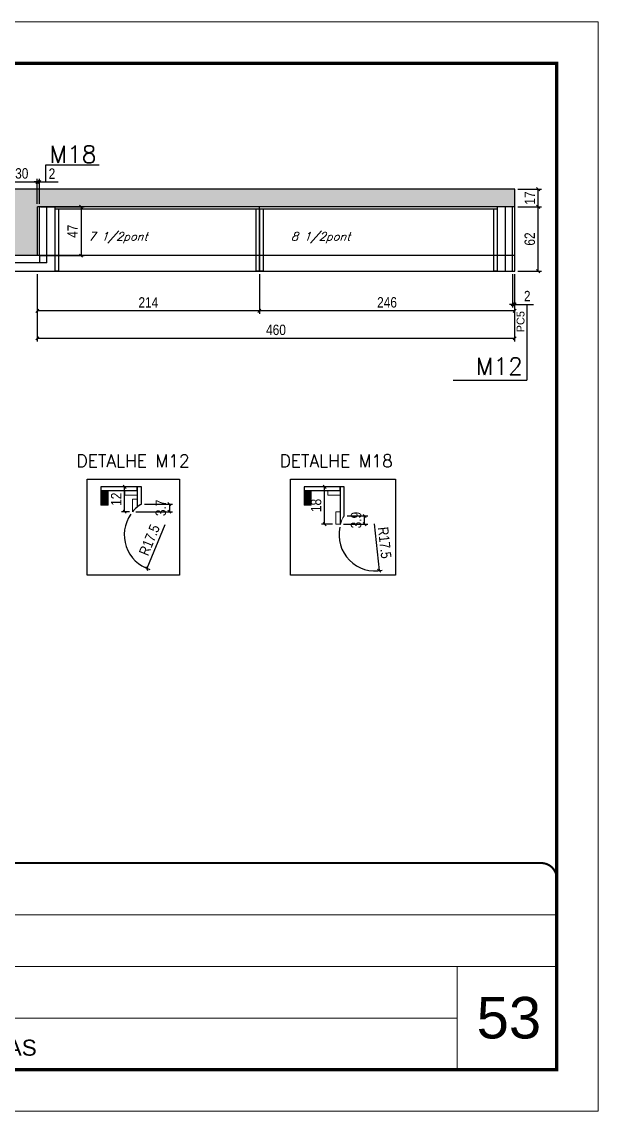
# Model space of a CAD drawing. Extents: x -3394 to 16474, y -5031 to 14397.
# Drawn here: x 5202 to 5757, y -1585 to -535 of the extents above; entities that cross this region are included whole.
import ezdxf

# ---------------------------------------------------------------- set-up
doc = ezdxf.new("R2010")
doc.units = 0
doc.linetypes.add('CONTINUO', pattern=[0])
doc.linetypes.add('DASHED', pattern=[0.75, 0.5, -0.25])
doc.layers.get('0').update_dxf_attribs({"linetype": 'CONTINUOUS'})
doc.layers.get('Defpoints').update_dxf_attribs({"linetype": 'CONTINUOUS'})
for name, color, linetype, lineweight in [('00 - Cota Viga Vertical', 1, 'CONTINUOUS', 13), ('CARIMBO', 255, 'CONTINUOUS', 9), ('Folhas', 255, 'CONTINUOUS', 9), ('Madeira', 126, 'CONTINUOUS', 18), ('Sarr 2.2x7', 40, 'CONTINUOUS', 9), ('SARRAFO DE PRESSAO', 251, 'DASHED', 9)]:
    doc.layers.add(name, color=color, linetype=linetype, lineweight=lineweight)
for name, color, linetype in [('5', 5, 'CONTINUOUS'), ('COTA', 241, 'CONTINUOUS'), ('NOMENCLATURA', 7, 'CONTINUOUS'), ('Painéis', 200, 'CONTINUOUS'), ('SARR_2.2x7', 40, 'CONTINUOUS'), ('SARR_3.5x7', 81, 'CONTINUOUS'), ('texto', 7, 'CONTINUOUS')]:
    doc.layers.add(name, color=color, linetype=linetype)
doc.styles.add('ARIAL', font='arial.ttf')
doc.styles.add('COTA TECNICA', font='techl___.ttf', dxfattribs={"height": 10})
doc.styles.add('ROMANS', font='romans.shx')
doc.styles.get("Standard").update_dxf_attribs({"font": 'ROMANS.SHX'})
doc.dimstyles.new('PAINEL', dxfattribs={"dimtxt": 10, "dimasz": 3, "dimexe": 3, "dimexo": 3, "dimgap": 3, "dimtad": 1, "dimdec": 1, "dimzin": 12, "dimdsep": 46, "dimtxsty": 'COTA TECNICA', "dimblk1": 'OBLIQUE', "dimblk2": 'OBLIQUE', "dimsah": 1, "dimcen": 0.9, "dimclrd": 4, "dimclre": 4, "dimclrt": 240, "dimadec": 1, "dimazin": 3, "dimtfac": 1, "dimtdec": 1, "dimtmove": 0, "dimatfit": 3, "dimfxl": 1, "dimtolj": 1, "dimtzin": 12, "dimarcsym": 0})

# ---------------------------------------------------------------- blocks, each defined once
blk = doc.blocks.new('9999999999')
at = {"color": 30, "linetype": 'CONTINUO'}
for p, q in [((98564.6, 34379.6), (99584, 34379.6)), ((98564.6, 34329.8), (99488, 34329.8)), ((99584, 34329.8), (99488, 34329.8)), ((99488, 34329.8), (99488, 34230.2)), ((98564.6, 34280), (99488, 34280))]:
    blk.add_line(p, q, dxfattribs=at)
at = {"color": 30, "linetype": 'CONTINUO', "const_width": 2}
blk.add_lwpolyline([(99584, 34230.2), (99584, 34414.4, 0.414214), (99569, 34429.4), (98229, 34429.4, 0.414214), (98214, 34414.4), (98214, 34245.2, 0.414214), (98229, 34230.2), (99584, 34230.2)], format="xyb", dxfattribs=at)
at = {"layer": 'Folhas'}
blk.add_lwpolyline([(98139, 34190.2), (99624, 34190.2), (99624, 35240.2), (98139, 35240.2)], close=True, dxfattribs=at)
at = {"layer": 'Folhas', "color": 30, "const_width": 3}
blk.add_lwpolyline([(98214, 34230.2), (99584, 34230.2), (99584, 35200.2), (98214, 35200.2)], close=True, dxfattribs=at)
at = {"color": 7, "linetype": 'Continuous', "ltscale": 5, "style": 'ARIAL'}
blk.add_text('PAINÉIS DE LAT. VIGAS', height=15.483, dxfattribs=at).set_placement((98837.7, 34243.7))
blk = doc.blocks.new('_Oblique')
at = {"color": 0, "linetype": 'ByBlock', "lineweight": -2}
blk.add_line((-0.5, -0.5), (0.5, 0.5), dxfattribs=at)
blk = doc.blocks.new('*D1772')
at = {"layer": 'COTA', "color": 4, "linetype": 'ByBlock', "lineweight": -2, "transparency": 16777216}
for p, q in [((5430.7, -778.3), (5430.7, -816.5)), ((5676.7, -778.3), (5676.7, -816.5)), ((5676.7, -813.5), (5430.7, -813.5))]:
    blk.add_line(p, q, dxfattribs=at)
at = {"layer": 'Defpoints', "color": 0, "linetype": 'ByBlock', "transparency": 16777216}
for p in [(5430.7, -775.3), (5676.7, -775.3), (5430.7, -813.5)]:
    blk.add_point(p, dxfattribs=at)
at = {"layer": 'COTA', "color": 4, "linetype": 'ByBlock', "lineweight": -2, "transparency": 16777216, "xscale": 3, "yscale": 3, "zscale": 3, "rotation": 180}
blk.add_blockref('_Oblique', (5430.7, -813.5), dxfattribs=at)
at = {"layer": 'COTA', "color": 4, "linetype": 'ByBlock', "lineweight": -2, "transparency": 16777216, "xscale": 3, "yscale": 3, "zscale": 3}
blk.add_blockref('_Oblique', (5676.7, -813.5), dxfattribs=at)
at = {"layer": 'COTA', "color": 240, "linetype": 'ByBlock', "transparency": 16777216, "insert": (5553.7, -805.4), "char_height": 10, "attachment_point": 5, "style": 'COTA TECNICA'}
blk.add_mtext('\\A1;246', dxfattribs=at)
blk = doc.blocks.new('*D1773')
at = {"layer": 'COTA', "color": 4, "linetype": 'ByBlock', "lineweight": -2, "transparency": 16777216}
for p, q in [((5216.7, -778.3), (5216.7, -816.5)), ((5430.7, -778.3), (5430.7, -816.5)), ((5430.7, -813.5), (5216.7, -813.5))]:
    blk.add_line(p, q, dxfattribs=at)
at = {"layer": 'Defpoints', "color": 0, "linetype": 'ByBlock', "transparency": 16777216}
for p in [(5216.7, -775.3), (5430.7, -775.3), (5216.7, -813.5)]:
    blk.add_point(p, dxfattribs=at)
at = {"layer": 'COTA', "color": 4, "linetype": 'ByBlock', "lineweight": -2, "transparency": 16777216, "xscale": 3, "yscale": 3, "zscale": 3, "rotation": 180}
blk.add_blockref('_Oblique', (5216.7, -813.5), dxfattribs=at)
at = {"layer": 'COTA', "color": 4, "linetype": 'ByBlock', "lineweight": -2, "transparency": 16777216, "xscale": 3, "yscale": 3, "zscale": 3}
blk.add_blockref('_Oblique', (5430.7, -813.5), dxfattribs=at)
at = {"layer": 'COTA', "color": 240, "linetype": 'ByBlock', "transparency": 16777216, "insert": (5323.7, -805.4), "char_height": 10, "attachment_point": 5, "style": 'COTA TECNICA'}
blk.add_mtext('\\A1;214', dxfattribs=at)
blk = doc.blocks.new('*D1791')
at = {"layer": 'COTA', "color": 4, "lineweight": -2, "transparency": 16777216}
for p, q in [((5219.7, -713.3), (5261.8, -713.3)), ((5258.8, -713.3), (5258.8, -760.3)), ((5219.7, -760.3), (5261.8, -760.3))]:
    blk.add_line(p, q, dxfattribs=at)
at = {"layer": 'Defpoints', "color": 0, "transparency": 16777216}
for p in [(5216.7, -713.3), (5216.7, -760.3), (5258.8, -760.3)]:
    blk.add_point(p, dxfattribs=at)
at = {"layer": 'COTA', "color": 4, "lineweight": -2, "transparency": 16777216, "xscale": 3, "yscale": 3, "zscale": 3}
for p, rotation in [((5258.8, -713.3), 90), ((5258.8, -760.3), 270)]:
    blk.add_blockref('_Oblique', p, dxfattribs=dict(at, rotation=rotation))
at = {"layer": 'COTA', "color": 240, "transparency": 16777216, "insert": (5250.7, -736.8), "char_height": 10, "attachment_point": 5, "rotation": 90, "style": 'COTA TECNICA'}
blk.add_mtext('\\A1;47', dxfattribs=at)
blk = doc.blocks.new('*D1792')
at = {"layer": 'COTA', "color": 4, "lineweight": -2, "transparency": 16777216}
for p, q in [((5216.7, -778.3), (5216.7, -843)), ((5676.7, -778.3), (5676.7, -843)), ((5216.7, -840), (5676.7, -840))]:
    blk.add_line(p, q, dxfattribs=at)
at = {"layer": 'Defpoints', "color": 0, "transparency": 16777216}
for p in [(5216.7, -775.3), (5676.7, -775.3), (5676.7, -840)]:
    blk.add_point(p, dxfattribs=at)
at = {"layer": 'COTA', "color": 4, "lineweight": -2, "transparency": 16777216, "xscale": 3, "yscale": 3, "zscale": 3, "rotation": 180}
blk.add_blockref('_Oblique', (5216.7, -840), dxfattribs=at)
at = {"layer": 'COTA', "color": 4, "lineweight": -2, "transparency": 16777216, "xscale": 3, "yscale": 3, "zscale": 3}
blk.add_blockref('_Oblique', (5676.7, -840), dxfattribs=at)
at = {"layer": 'COTA', "color": 240, "transparency": 16777216, "insert": (5446.7, -831.9), "char_height": 10, "attachment_point": 5, "style": 'COTA TECNICA'}
blk.add_mtext('\\A1;460', dxfattribs=at)
blk = doc.blocks.new('*D1781')
at = {"layer": 'Defpoints', "color": 0, "linetype": 'ByBlock', "transparency": 16777216}
for p in [(5335.5, -1029.4), (5322.2, -1061.8)]:
    blk.add_point(p, dxfattribs=at)
at = {"layer": 'Sarr 2.2x7', "color": 4, "linetype": 'ByBlock', "lineweight": -2, "transparency": 16777216}
blk.add_line((5339.5, -1019.7), (5322.2, -1061.8), dxfattribs=at)
blk.add_arc((5335.5, -1029.4), 35, 145.3833, 252.5517, dxfattribs=at)
at = {"layer": 'Sarr 2.2x7', "color": 4, "linetype": 'ByBlock', "lineweight": -2, "transparency": 16777216, "xscale": 3, "yscale": 3, "zscale": 3, "rotation": 247.6405856206864}
blk.add_blockref('_Oblique', (5322.2, -1061.8), dxfattribs=at)
at = {"layer": 'Sarr 2.2x7', "color": 240, "linetype": 'ByBlock', "transparency": 16777216, "insert": (5324.7, -1034.4), "char_height": 10, "attachment_point": 5, "rotation": 67.6406, "style": 'COTA TECNICA'}
blk.add_mtext('\\A1;R17.5', dxfattribs=at)
blk = doc.blocks.new('*D1782')
at = {"layer": 'Defpoints', "color": 0, "linetype": 'ByBlock', "transparency": 16777216}
for p in [(5300.8, -983.1), (5308.5, -983.1), (5308.5, -1007.1)]:
    blk.add_point(p, dxfattribs=at)
at = {"layer": 'Sarr 2.2x7', "color": 4, "linetype": 'ByBlock', "lineweight": -2, "transparency": 16777216}
for p, q in [((5305.5, -983.1), (5297.8, -983.1)), ((5300.8, -1007.1), (5300.8, -983.1)), ((5305.5, -1007.1), (5297.8, -1007.1))]:
    blk.add_line(p, q, dxfattribs=at)
at = {"layer": 'Sarr 2.2x7', "color": 4, "linetype": 'ByBlock', "lineweight": -2, "transparency": 16777216, "xscale": 3, "yscale": 3, "zscale": 3}
for p, rotation in [((5300.8, -983.1), 90), ((5300.8, -1007.1), 270)]:
    blk.add_blockref('_Oblique', p, dxfattribs=dict(at, rotation=rotation))
at = {"layer": 'Sarr 2.2x7', "color": 240, "linetype": 'ByBlock', "transparency": 16777216, "insert": (5292.7, -995.1), "char_height": 10, "attachment_point": 5, "rotation": 90, "style": 'COTA TECNICA'}
blk.add_mtext('\\A1;12', dxfattribs=at)
blk = doc.blocks.new('*D1783')
at = {"layer": 'Defpoints', "color": 0, "linetype": 'ByBlock', "transparency": 16777216}
for p in [(5308.5, -1007.1), (5316.9, -999.7), (5344, -1007.1)]:
    blk.add_point(p, dxfattribs=at)
at = {"layer": 'Sarr 2.2x7', "color": 4, "linetype": 'ByBlock', "lineweight": -2, "transparency": 16777216}
for p, q in [((5311.5, -1007.1), (5347, -1007.1)), ((5319.9, -999.7), (5347, -999.7)), ((5344, -999.7), (5344, -1007.1))]:
    blk.add_line(p, q, dxfattribs=at)
at = {"layer": 'Sarr 2.2x7', "color": 4, "linetype": 'ByBlock', "lineweight": -2, "transparency": 16777216, "xscale": 3, "yscale": 3, "zscale": 3}
for p, rotation in [((5344, -999.7), 90), ((5344, -1007.1), 270)]:
    blk.add_blockref('_Oblique', p, dxfattribs=dict(at, rotation=rotation))
at = {"layer": 'Sarr 2.2x7', "color": 240, "linetype": 'ByBlock', "transparency": 16777216, "insert": (5335.7, -1003.4), "char_height": 10, "attachment_point": 5, "rotation": 90, "style": 'COTA TECNICA'}
blk.add_mtext('\\A1;3.7', dxfattribs=at)
blk = doc.blocks.new('*D1784')
at = {"layer": 'COTA', "color": 4, "lineweight": -2, "transparency": 16777216}
for p, q in [((5674.7, -778.3), (5674.7, -810.3)), ((5676.7, -778.3), (5676.7, -810.3)), ((5674.7, -807.3), (5671.7, -807.3)), ((5674.7, -807.3), (5676.7, -807.3)), ((5676.7, -807.3), (5694.8, -807.3))]:
    blk.add_line(p, q, dxfattribs=at)
at = {"layer": 'Defpoints', "color": 0, "transparency": 16777216}
for p in [(5674.7, -775.3), (5676.7, -775.3), (5676.7, -807.3)]:
    blk.add_point(p, dxfattribs=at)
at = {"layer": 'COTA', "color": 4, "lineweight": -2, "transparency": 16777216, "xscale": 3, "yscale": 3, "zscale": 3}
blk.add_blockref('_Oblique', (5674.7, -807.3), dxfattribs=at)
at = {"layer": 'COTA', "color": 4, "lineweight": -2, "transparency": 16777216, "xscale": 3, "yscale": 3, "zscale": 3, "rotation": 180}
blk.add_blockref('_Oblique', (5676.7, -807.3), dxfattribs=at)
at = {"layer": 'COTA', "color": 240, "transparency": 16777216, "insert": (5688.8, -799.3), "char_height": 10, "attachment_point": 5, "style": 'COTA TECNICA'}
blk.add_mtext('\\A1;2', dxfattribs=at)
blk = doc.blocks.new('*D1760')
at = {"layer": 'COTA', "color": 4, "lineweight": -2, "transparency": 16777216}
for p, q in [((5216.7, -689.3), (5213.7, -689.3)), ((5216.7, -710.3), (5216.7, -686.3)), ((5216.7, -689.3), (5218.7, -689.3)), ((5218.7, -710.3), (5218.7, -686.3)), ((5218.7, -689.3), (5236.8, -689.3))]:
    blk.add_line(p, q, dxfattribs=at)
at = {"layer": 'Defpoints', "color": 0, "transparency": 16777216}
for p in [(5218.7, -689.3), (5216.7, -713.3), (5218.7, -713.3)]:
    blk.add_point(p, dxfattribs=at)
at = {"layer": 'COTA', "color": 4, "lineweight": -2, "transparency": 16777216, "xscale": 3, "yscale": 3, "zscale": 3}
blk.add_blockref('_Oblique', (5216.7, -689.3), dxfattribs=at)
at = {"layer": 'COTA', "color": 4, "lineweight": -2, "transparency": 16777216, "xscale": 3, "yscale": 3, "zscale": 3, "rotation": 180}
blk.add_blockref('_Oblique', (5218.7, -689.3), dxfattribs=at)
at = {"layer": 'COTA', "color": 240, "transparency": 16777216, "insert": (5230.8, -681.3), "char_height": 10, "attachment_point": 5, "style": 'COTA TECNICA'}
blk.add_mtext('\\A1;2', dxfattribs=at)
blk = doc.blocks.new('*D1762')
at = {"layer": 'Defpoints', "color": 0, "linetype": 'ByBlock', "transparency": 16777216}
for p in [(5493.5, -983.1), (5504.3, -983.1), (5504.3, -1019.1)]:
    blk.add_point(p, dxfattribs=at)
at = {"layer": 'Sarr 2.2x7', "color": 4, "linetype": 'ByBlock', "lineweight": -2, "transparency": 16777216}
for p, q in [((5501.3, -983.1), (5490.5, -983.1)), ((5493.5, -1019.1), (5493.5, -983.1)), ((5501.3, -1019.1), (5490.5, -1019.1))]:
    blk.add_line(p, q, dxfattribs=at)
at = {"layer": 'Sarr 2.2x7', "color": 4, "linetype": 'ByBlock', "lineweight": -2, "transparency": 16777216, "xscale": 3, "yscale": 3, "zscale": 3}
for p, rotation in [((5493.5, -983.1), 90), ((5493.5, -1019.1), 270)]:
    blk.add_blockref('_Oblique', p, dxfattribs=dict(at, rotation=rotation))
at = {"layer": 'Sarr 2.2x7', "color": 240, "linetype": 'ByBlock', "transparency": 16777216, "insert": (5485.4, -1001.1), "char_height": 10, "attachment_point": 5, "rotation": 90, "style": 'COTA TECNICA'}
blk.add_mtext('\\A1;18', dxfattribs=at)
blk = doc.blocks.new('*D1763')
at = {"layer": 'Defpoints', "color": 0, "linetype": 'ByBlock', "transparency": 16777216}
for p in [(5542.4, -1029.2), (5546.2, -1063.9)]:
    blk.add_point(p, dxfattribs=at)
at = {"layer": 'Sarr 2.2x7', "color": 4, "linetype": 'ByBlock', "lineweight": -2, "transparency": 16777216}
blk.add_line((5541.2, -1018.7), (5546.2, -1063.9), dxfattribs=at)
blk.add_arc((5542.4, -1029.2), 35, 168.2506, 281.1425, dxfattribs=at)
at = {"layer": 'Sarr 2.2x7', "color": 4, "linetype": 'ByBlock', "lineweight": -2, "transparency": 16777216, "xscale": 3, "yscale": 3, "zscale": 3, "rotation": 276.2314040915953}
blk.add_blockref('_Oblique', (5546.2, -1063.9), dxfattribs=at)
at = {"layer": 'Sarr 2.2x7', "color": 240, "linetype": 'ByBlock', "transparency": 16777216, "insert": (5551.4, -1037), "char_height": 10, "attachment_point": 5, "rotation": 276.2314, "style": 'COTA TECNICA'}
blk.add_mtext('\\A1;R17.5', dxfattribs=at)
blk = doc.blocks.new('*D1785')
at = {"layer": 'Defpoints', "color": 0, "linetype": 'ByBlock', "transparency": 16777216}
for p in [(5512.3, -1011.2), (5532.1, -1011.2), (5508.8, -1019.1)]:
    blk.add_point(p, dxfattribs=at)
at = {"layer": 'Sarr 2.2x7', "color": 4, "linetype": 'ByBlock', "lineweight": -2, "transparency": 16777216}
for p, q in [((5515.3, -1011.2), (5535.1, -1011.2)), ((5532.1, -1019.1), (5532.1, -1011.2)), ((5511.8, -1019.1), (5535.1, -1019.1))]:
    blk.add_line(p, q, dxfattribs=at)
at = {"layer": 'Sarr 2.2x7', "color": 4, "linetype": 'ByBlock', "lineweight": -2, "transparency": 16777216, "xscale": 3, "yscale": 3, "zscale": 3}
for p, rotation in [((5532.1, -1011.2), 90), ((5532.1, -1019.1), 270)]:
    blk.add_blockref('_Oblique', p, dxfattribs=dict(at, rotation=rotation))
at = {"layer": 'Sarr 2.2x7', "color": 240, "linetype": 'ByBlock', "transparency": 16777216, "insert": (5523.9, -1015.2), "char_height": 10, "attachment_point": 5, "rotation": 90, "style": 'COTA TECNICA'}
blk.add_mtext('\\A1;3.9', dxfattribs=at)
blk = doc.blocks.new('*D1786')
at = {"layer": 'COTA', "color": 4, "lineweight": -2, "transparency": 16777216}
for p, q in [((5679.7, -713.3), (5702.4, -713.3)), ((5699.4, -775.3), (5699.4, -713.3)), ((5679.7, -775.3), (5702.4, -775.3))]:
    blk.add_line(p, q, dxfattribs=at)
at = {"layer": 'Defpoints', "color": 0, "transparency": 16777216}
for p in [(5676.7, -713.3), (5699.4, -713.3), (5676.7, -775.3)]:
    blk.add_point(p, dxfattribs=at)
at = {"layer": 'COTA', "color": 4, "lineweight": -2, "transparency": 16777216, "xscale": 3, "yscale": 3, "zscale": 3}
for p, rotation in [((5699.4, -713.3), 90), ((5699.4, -775.3), 270)]:
    blk.add_blockref('_Oblique', p, dxfattribs=dict(at, rotation=rotation))
at = {"layer": 'COTA', "color": 240, "transparency": 16777216, "insert": (5691.3, -744.3), "char_height": 10, "attachment_point": 5, "rotation": 90, "style": 'COTA TECNICA'}
blk.add_mtext('\\A1;62', dxfattribs=at)
blk = doc.blocks.new('*D1787')
at = {"layer": 'COTA', "color": 4, "lineweight": -2, "transparency": 16777216}
for p, q in [((5679.7, -696.3), (5702.4, -696.3)), ((5699.4, -713.3), (5699.4, -696.3)), ((5679.7, -713.3), (5702.4, -713.3))]:
    blk.add_line(p, q, dxfattribs=at)
at = {"layer": 'Defpoints', "color": 0, "transparency": 16777216}
for p in [(5676.7, -696.3), (5699.4, -696.3), (5676.7, -713.3)]:
    blk.add_point(p, dxfattribs=at)
at = {"layer": 'COTA', "color": 4, "lineweight": -2, "transparency": 16777216, "xscale": 3, "yscale": 3, "zscale": 3}
for p, rotation in [((5699.4, -696.3), 90), ((5699.4, -713.3), 270)]:
    blk.add_blockref('_Oblique', p, dxfattribs=dict(at, rotation=rotation))
at = {"layer": 'COTA', "color": 240, "transparency": 16777216, "insert": (5691.3, -704.8), "char_height": 10, "attachment_point": 5, "rotation": 90, "style": 'COTA TECNICA'}
blk.add_mtext('\\A1;17', dxfattribs=at)
blk = doc.blocks.new('*D1788')
at = {"layer": 'COTA', "color": 4, "lineweight": -2, "transparency": 16777216}
for p, q in [((5186.7, -710.3), (5186.7, -686.3)), ((5186.7, -689.3), (5216.7, -689.3)), ((5216.7, -710.3), (5216.7, -686.3))]:
    blk.add_line(p, q, dxfattribs=at)
at = {"layer": 'Defpoints', "color": 0, "transparency": 16777216}
for p in [(5216.7, -689.3), (5186.7, -713.3), (5216.7, -713.3)]:
    blk.add_point(p, dxfattribs=at)
at = {"layer": 'COTA', "color": 4, "lineweight": -2, "transparency": 16777216, "xscale": 3, "yscale": 3, "zscale": 3, "rotation": 180}
blk.add_blockref('_Oblique', (5186.7, -689.3), dxfattribs=at)
at = {"layer": 'COTA', "color": 4, "lineweight": -2, "transparency": 16777216, "xscale": 3, "yscale": 3, "zscale": 3}
blk.add_blockref('_Oblique', (5216.7, -689.3), dxfattribs=at)
at = {"layer": 'COTA', "color": 240, "transparency": 16777216, "insert": (5201.7, -681.1), "char_height": 10, "attachment_point": 5, "style": 'COTA TECNICA'}
blk.add_mtext('\\A1;30', dxfattribs=at)

msp = doc.modelspace()

# ---------------------------------------------------------------- hatches: boundary and pattern name
at = {"layer": 'COTA', "linetype": 'Continuous'}
h = msp.add_hatch(dxfattribs=at)
h.set_pattern_fill('AR-CONC', color=256, scale=0.05)
h.set_pattern_definition([(50, (-482.792, -6010.598), (9.1092334, -0.796954), [0.9525, -10.4775]), (355, (-482.792, -6010.598), (-1.762171, 9.552842), [0.762, -8.382029]), (100.45144, (-482.033, -6010.665), (7.347062, 8.755888), [0.8095, -8.904512]), (46.1842, (-482.792, -6008.058), (13.553952, -2.102116), [1.42875, -15.71625]), (96.63556, (-481.662, -6008.233), (11.870207, 12.371306), [1.21425, -13.35678]), (351.18415, (-482.792, -6008.058), (11.870207, 12.371306), [1.142998, -12.572987]), (21, (-481.522, -6008.693), (7.5807196, -5.11326), [0.9525, -10.4775]), (326, (-481.522, -6008.693), (3.090101, 9.209398), [0.762, -8.382]), (71.45144, (-480.89, -6009.119), (10.670821, 4.096138), [0.8095, -8.904497]), (37.5, (-482.792, -6010.5983), (0.1544302, 4.227752), [0, -8.2804, 0, -8.509, 0, -8.41375]), (7.5, (-482.792, -6010.5983), (3.340983, 5.0090287), [0, -4.8514, 0, -8.0899, 0, -3.20675]), (327.5, (-485.624, -6010.5983), (6.7795298, -0.2864372), [0, -3.175, 0, -9.906, 0, -13.1445]), (317.5, (-486.894, -6010.598), (7.406459, 1.2713246), [0, -4.1275, 0, -6.5786, 0, -9.3345])])
h.paths.add_polyline_path([(4726.23, -713.33), (5186.73, -713.33), (5186.73, -760.33), (5216.73, -760.33), (5216.73, -713.33), (5676.73, -713.33), (5676.73, -696.33), (4683.23, -696.33), (4396.23, -696.33), (4396.23, -713.33), (4683.23, -713.33), (4683.23, -775.33), (4726.23, -775.33)])
at = {"layer": 'Madeira'}
h = msp.add_hatch(dxfattribs=at)
h.set_pattern_fill('ANSI31', color=256, scale=0.2, angle=270, style=0)
h.set_pattern_definition([(315, (22165.2666, -14334.85106), (0.449012806, 0.449012806), [])])
h.paths.add_polyline_path([(5277.98, -986.72), (5284.98, -986.72), (5284.98, -1000.72), (5277.98, -1000.72)])
h = msp.add_hatch(dxfattribs=at)
h.set_pattern_fill('ANSI31', color=256, scale=0.2, angle=270, style=0)
h.set_pattern_definition([(315, (22361.0112, -14334.85106), (0.449012806, 0.449012806), [])])
h.paths.add_polyline_path([(5473.72, -986.72), (5480.72, -986.72), (5480.72, -1000.72), (5473.72, -1000.72)])

# ---------------------------------------------------------------- linework, layer by layer
at = {"linetype": 'ByBlock'}
for points in [[(5264.89, -975.9), (5353.72, -975.9), (5353.72, -1068.18), (5264.89, -1068.18)], [(5460.63, -975.9), (5561.91, -975.9), (5561.91, -1068.18), (5460.63, -1068.18)]]:
    msp.add_lwpolyline(points, close=True, dxfattribs=at)
at = {"layer": '00 - Cota Viga Vertical', "color": 6}
msp.add_lwpolyline([(5512.28, -1011.24, 0.0616941), (5508.82, -1019.12)], format="xyb", dxfattribs=at)
at = {"layer": 'COTA', "linetype": 'ByBlock'}
for p, q in [((5676.73, -696.33), (4683.23, -696.33)), ((5676.73, -713.33), (5676.73, -696.33))]:
    msp.add_line(p, q, dxfattribs=at)
at = {"layer": 'Madeira'}
for points in [[(5277.98, -986.72), (5284.98, -986.72), (5284.98, -1000.72), (5277.98, -1000.72)], [(5473.72, -986.72), (5480.72, -986.72), (5480.72, -1000.72), (5473.72, -1000.72)]]:
    msp.add_lwpolyline(points, close=True, dxfattribs=at)
at = {"layer": 'NOMENCLATURA', "linetype": 'Continuous'}
for p, q in [((5276.41, -673), (5224.52, -673)), ((5224.52, -673), (5224.52, -689.34)), ((5688.44, -807.64), (5688.44, -880.25)), ((5617.55, -880.25), (5688.44, -880.25))]:
    msp.add_line(p, q, dxfattribs=at)
at = {"layer": 'Painéis', "linetype": 'ByBlock'}
for p, q in [((5676.73, -713.33), (5216.73, -713.33)), ((5216.73, -760.33), (5216.73, -713.33)), ((5218.73, -760.33), (5218.73, -713.33)), ((5430.73, -775.33), (5430.73, -713.33)), ((5674.73, -775.33), (5674.73, -713.33)), ((5676.73, -775.33), (5676.73, -713.33)), ((5218.73, -760.33), (5186.73, -760.33)), ((5676.73, -760.33), (5216.73, -760.33))]:
    msp.add_line(p, q, dxfattribs=at)
at = {"layer": 'Painéis'}
for p, q in [((4726.23, -775.33), (5676.73, -775.33)), ((5512.28, -983.12), (5508.68, -983.12)), ((5508.68, -983.12), (5508.68, -1019.12)), ((5512.28, -1011.24), (5512.28, -983.12)), ((5508.68, -1019.12), (5508.82, -1019.12))]:
    msp.add_line(p, q, dxfattribs=at)
at = {"layer": 'Painéis', "linetype": 'ByBlock'}
for points in [[(5312.94, -983.12), (5278, -983.12), (5278, -986.72), (5312.94, -986.72), (5312.94, -983.12)], [(5508.68, -983.12), (5473.74, -983.12), (5473.74, -986.72), (5508.68, -986.72), (5508.68, -983.12)]]:
    msp.add_lwpolyline(points, dxfattribs=at)
at = {"layer": 'Painéis'}
msp.add_lwpolyline([(5316.94, -999.74), (5316.94, -983.12), (5312.94, -983.12), (5312.94, -1002.66)], dxfattribs=at)
msp.add_arc((5335.53, -1029.39), 35, 122.09446, 140.47227, dxfattribs=at)
at = {"layer": 'Sarr 2.2x7', "linetype": 'ByBlock'}
msp.add_line((5504.28, -1019.12), (5508.68, -1019.12), dxfattribs=at)
for points in [[(5312.94, -986.72), (5300.94, -986.72), (5300.94, -991.12), (5312.94, -991.12), (5312.94, -986.72)], [(5508.68, -986.72), (5496.68, -986.72), (5496.68, -991.12), (5508.68, -991.12), (5508.68, -986.72)], [(5312.94, -1002.66), (5312.94, -995.12), (5308.54, -995.12), (5308.54, -1007.12)], [(5508.68, -1014.66), (5508.68, -1007.12), (5504.28, -1007.12), (5504.28, -1019.12)]]:
    msp.add_lwpolyline(points, dxfattribs=at)
at = {"layer": 'SARR_2.2x7', "linetype": 'Continuous'}
for p, q in [((5225.73, -767.33), (5225.73, -713.33)), ((5667.73, -775.33), (5667.73, -713.33)), ((5430.73, -715.53), (5233.73, -715.53)), ((5659.73, -715.53), (5430.73, -715.53)), ((5218.73, -760.33), (5218.73, -767.33)), ((5218.73, -767.33), (5186.73, -767.33)), ((5225.73, -767.33), (5218.73, -767.33))]:
    msp.add_line(p, q, dxfattribs=at)
at = {"layer": 'SARR_3.5x7'}
for p, q in [((5233.73, -713.33), (5233.73, -775.33)), ((5659.73, -713.33), (5659.73, -775.33)), ((5237.23, -715.53), (5237.23, -775.33)), ((5427.23, -715.53), (5427.23, -775.33)), ((5430.73, -715.53), (5430.73, -775.33)), ((5434.23, -715.53), (5434.23, -775.33)), ((5656.23, -715.53), (5656.23, -775.33)), ((5237.23, -775.33), (5233.73, -775.33)), ((5430.73, -775.33), (5427.23, -775.33)), ((5434.23, -775.33), (5430.73, -775.33)), ((5659.73, -775.33), (5656.23, -775.33))]:
    msp.add_line(p, q, dxfattribs=at)

# ---------------------------------------------------------------- block references
at = {"layer": 'SARRAFO DE PRESSAO', "color": 6, "linetype": 'ByBlock'}
msp.add_blockref('9999999999', (-93866.77, -35775.13), dxfattribs=at)

# ---------------------------------------------------------------- texts
at = {"layer": '5', "color": 7, "linetype": 'Continuous'}
for s, p in [('DETALHE M12', (5254.45, -964.13)), ('DETALHE M18', (5450.2, -964.13))]:
    msp.add_text(s, height=12, rotation=359.99996, dxfattribs=at).set_placement(p)
at = {"layer": 'CARIMBO', "style": 'ARIAL'}
msp.add_text('53', height=40, dxfattribs=at).set_placement((5640.07, -1514.78))
at = {"layer": 'NOMENCLATURA', "linetype": 'Continuous'}
for s, p in [('M18', (5228.39, -670.88)), ('M12', (5639.24, -875.19))]:
    msp.add_text(s, height=16.5, dxfattribs=at).set_placement(p)
at = {"layer": 'NOMENCLATURA', "linetype": 'Continuous', "style": 'ARIAL'}
msp.add_text('PC5', height=7.567, rotation=90, dxfattribs=at).set_placement((5686.14, -834.27))
at = {"layer": 'texto', "color": 2, "char_height": 8, "attachment_point": 5, "style": 'ROMANS'}
for s, insert in [('{\\Q19;\\C256;7 1/2pont}', (5294.4, -743.11)), ('{\\Q19;\\C256;8 1/2pont}', (5489.73, -743.11))]:
    msp.add_mtext(s, dxfattribs=dict(at, insert=insert))

# ---------------------------------------------------------------- dimensions: what is measured, and where the dimension line sits
at = {"layer": 'COTA'}
for base, p1, p2, picture, middle in [((5216.73, -689.34), (5186.73, -713.33), (5216.73, -713.33), '*D1788', (5201.73, -681.13)), ((5676.73, -840.02), (5216.73, -775.33), (5676.73, -775.33), '*D1792', (5446.73, -831.92)), ((5676.73, -807.31), (5674.73, -775.33), (5676.73, -775.33), '*D1784', (5688.79, -799.31))]:
    dim = msp.add_linear_dim(base=base, p1=p1, p2=p2, dimstyle='PAINEL', dxfattribs=at)
    dim.commit()
    dim.dimension.update_dxf_attribs({"geometry": picture, "text_midpoint": middle})
dim = msp.add_linear_dim(base=(5218.73, -689.34), p1=(5216.73, -713.33), p2=(5218.73, -713.33), angle=180, dimstyle='PAINEL', dxfattribs=at)
dim.commit()
dim.dimension.update_dxf_attribs({"geometry": '*D1760', "text_midpoint": (5230.79, -689.34), "dimtype": 160})
for base, p1, p2, picture, middle in [((5699.37, -696.33), (5676.73, -713.33), (5676.73, -696.33), '*D1787', (5691.3, -704.83)), ((5258.79, -760.33), (5216.73, -713.33), (5216.73, -760.33), '*D1791', (5250.72, -736.83)), ((5699.37, -713.33), (5676.73, -775.33), (5676.73, -713.33), '*D1786', (5691.27, -744.33))]:
    dim = msp.add_linear_dim(base=base, p1=p1, p2=p2, angle=90, dimstyle='PAINEL', dxfattribs=at)
    dim.commit()
    dim.dimension.update_dxf_attribs({"geometry": picture, "text_midpoint": middle})
at = {"layer": 'COTA', "linetype": 'ByBlock'}
dim = msp.add_linear_dim(base=(5216.73, -813.52), p1=(5430.73, -775.33), p2=(5216.73, -775.33), angle=180, dimstyle='PAINEL', override={"dimtmove": 1}, dxfattribs=at)
dim.commit()
dim.dimension.update_dxf_attribs({"geometry": '*D1773', "text_midpoint": (5323.73, -805.44)})
dim = msp.add_linear_dim(base=(5430.73, -813.52), p1=(5676.73, -775.33), p2=(5430.73, -775.33), angle=180, dimstyle='PAINEL', dxfattribs=at)
dim.commit()
dim.dimension.update_dxf_attribs({"geometry": '*D1772', "text_midpoint": (5553.73, -805.42)})
at = {"layer": 'Sarr 2.2x7', "linetype": 'ByBlock'}
for base, p1, p2, picture, middle in [((5300.77, -983.12), (5308.54, -1007.12), (5308.54, -983.12), '*D1782', (5292.71, -995.12)), ((5493.52, -983.12), (5504.28, -1019.12), (5504.28, -983.12), '*D1762', (5485.42, -1001.12))]:
    dim = msp.add_linear_dim(base=base, p1=p1, p2=p2, angle=90, dimstyle='PAINEL', override={"dimlfac": 0.5}, dxfattribs=at)
    dim.commit()
    dim.dimension.update_dxf_attribs({"geometry": picture, "text_midpoint": middle})
for base, p1, p2, picture, middle in [((5343.97, -1007.12), (5316.94, -999.74), (5308.54, -1007.12), '*D1783', (5343.97, -1003.43)), ((5532.14, -1011.24), (5508.82, -1019.12), (5512.28, -1011.24), '*D1785', (5532.14, -1015.18))]:
    dim = msp.add_linear_dim(base=base, p1=p1, p2=p2, angle=90, dimstyle='PAINEL', override={"dimlfac": 0.5}, dxfattribs=at)
    dim.commit()
    dim.dimension.update_dxf_attribs({"geometry": picture, "text_midpoint": middle, "dimtype": 160})
for center, mpoint, picture, middle in [((5335.53, -1029.39), (5322.22, -1061.76), '*D1781', (5332.2, -1037.5)), ((5542.35, -1029.15), (5546.15, -1063.95), '*D1763', (5543.3, -1037.87))]:
    dim = msp.add_radius_dim(center=center, mpoint=mpoint, dimstyle='PAINEL', override={"dimlfac": 0.5}, dxfattribs=at)
    dim.commit()
    dim.dimension.update_dxf_attribs({"geometry": picture, "text_midpoint": middle, "dimtype": 164})

doc.saveas('drawing.dxf')
